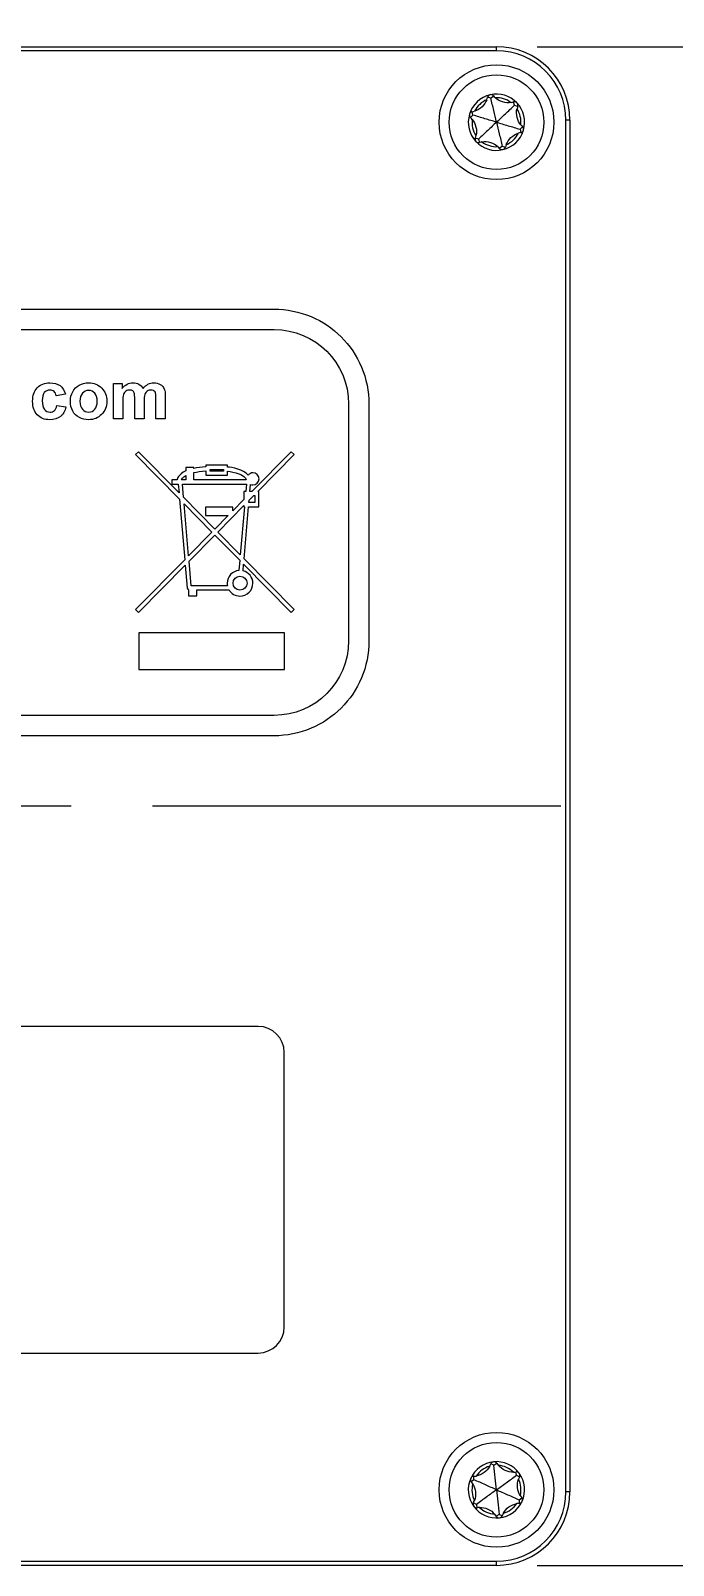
# Model space of a CAD drawing. Header units: inches. Extents: x 0.1 to 10.9, y 0 to 8.5.
# Drawn here: x 7.711 to 8.498, y 3.134 to 5.013 of the extents above; entities that cross this region are included whole.
import ezdxf

# ---------------------------------------------------------------- set-up
doc = ezdxf.new("R2010")
doc.units = ezdxf.units.IN
doc.header["$MEASUREMENT"] = 0
doc.linetypes.add('CENTERX2', pattern=[0.8, 0.5, -0.1, 0.1, -0.1])
doc.styles.add('SLDTEXTSTYLE0', font='TXT', dxfattribs={"width": 0.75})
doc.dimstyles.new('SLDDIMSTYLE0', dxfattribs={"dimtxt": 0.083333, "dimasz": 0.125, "dimexe": 0, "dimexo": 0.0625, "dimgap": 0.020833, "dimtad": 0, "dimtih": 1, "dimtoh": 1, "dimrnd": 1e-09, "dimzin": 12, "dimdsep": 46, "dimtxsty": 'SLDTEXTSTYLE0', "dimsah": 1, "dimcen": 0.09, "dimadec": 0, "dimazin": 3, "dimtfac": 1, "dimtofl": 0, "dimtmove": 0, "dimatfit": 3, "dimfxl": 1, "dimfrac": 2, "dimtolj": 1, "dimtzin": 12, "dimarcsym": 0})
doc.dimstyles.new('SLDDIMSTYLE1', dxfattribs={"dimtxt": 0.083333, "dimasz": 0.125, "dimexe": 0, "dimexo": 0.0625, "dimgap": 0.020833, "dimtad": 0, "dimtih": 1, "dimtoh": 1, "dimrnd": 1e-09, "dimdsep": 46, "dimtxsty": 'SLDTEXTSTYLE0', "dimsah": 1, "dimcen": 0.09, "dimadec": 0, "dimazin": 2, "dimtfac": 1, "dimtmove": 0, "dimatfit": 0, "dimfxl": 1, "dimfrac": 2, "dimtolj": 1, "dimtzin": 12, "dimarcsym": 0})

# ---------------------------------------------------------------- blocks, each defined once
blk = doc.blocks.new('_D_12')
at = {"color": 7, "linetype": 'Continuous', "lineweight": 18}
for p, q in [((6.6517, 4.9535), (6.6517, 5.6658)), ((8.3717, 5.0435), (8.3717, 5.6658)), ((6.6517, 5.5958), (7.1708, 5.5958)), ((7.2998, 5.5958), (7.2745, 5.5958)), ((7.2745, 5.5958), (7.2745, 5.4634)), ((7.7236, 5.5958), (7.749, 5.5958)), ((7.749, 5.5958), (7.749, 5.4634)), ((8.3717, 5.5958), (7.8526, 5.5958)), ((7.2745, 5.4634), (7.2998, 5.4634)), ((7.749, 5.4634), (7.7236, 5.4634))]:
    blk.add_line(p, q, dxfattribs=at)
for points in [[(6.6517, 5.5958), (6.7767, 5.5758), (6.7767, 5.6158)], [(8.3717, 5.5958), (8.2467, 5.6158), (8.2467, 5.5758)]]:
    blk.add_solid(points, dxfattribs=at)
at = {"color": 7, "linetype": 'Continuous', "lineweight": 18, "char_height": 0.08333, "attachment_point": 1, "style": 'SLDTEXTSTYLE0'}
for s, insert in [('1.72in', (7.359, 5.7201)), ('43.7mm', (7.2998, 5.5708))]:
    blk.add_mtext(s, dxfattribs=dict(at, insert=insert))
blk = doc.blocks.new('_D_13')
at = {"color": 7, "linetype": 'Continuous', "lineweight": 18}
for p, q in [((8.3317, 4.9935), (8.8354, 4.9935)), ((8.7654, 4.9935), (8.7654, 4.2128)), ((8.5535, 4.0635), (8.5282, 4.0635)), ((8.5282, 4.0635), (8.5282, 3.9311)), ((8.9773, 4.0635), (9.0027, 4.0635)), ((9.0027, 4.0635), (9.0027, 3.9311)), ((8.5282, 3.9311), (8.5535, 3.9311)), ((9.0027, 3.9311), (8.9773, 3.9311)), ((8.7654, 3.1335), (8.7654, 3.9142)), ((8.3317, 3.1335), (8.8354, 3.1335))]:
    blk.add_line(p, q, dxfattribs=at)
for points in [[(8.7654, 4.9935), (8.7454, 4.8685), (8.7854, 4.8685)], [(8.7654, 3.1335), (8.7854, 3.2585), (8.7454, 3.2585)]]:
    blk.add_solid(points, dxfattribs=at)
at = {"color": 7, "linetype": 'Continuous', "lineweight": 18, "char_height": 0.08333, "attachment_point": 1, "style": 'SLDTEXTSTYLE0'}
for s, insert in [('1.86in', (8.6127, 4.1879)), ('47.2mm', (8.5535, 4.0386))]:
    blk.add_mtext(s, dxfattribs=dict(at, insert=insert))
blk = doc.blocks.new('_D_14')
at = {"color": 7, "linetype": 'Continuous', "lineweight": 18}
for p, q in [((6.6517, 4.9535), (6.6517, 5.329)), ((7.5117, 4.9285), (7.5117, 5.329)), ((6.6517, 5.259), (6.4017, 5.259)), ((6.8698, 5.259), (6.8445, 5.259)), ((6.8445, 5.259), (6.8445, 5.1266)), ((7.2936, 5.259), (7.319, 5.259)), ((7.319, 5.259), (7.319, 5.1266)), ((7.5117, 5.259), (7.7617, 5.259)), ((6.8445, 5.1266), (6.8698, 5.1266)), ((7.319, 5.1266), (7.2936, 5.1266))]:
    blk.add_line(p, q, dxfattribs=at)
for points in [[(6.6517, 5.259), (6.5267, 5.279), (6.5267, 5.239)], [(7.5117, 5.259), (7.6367, 5.239), (7.6367, 5.279)]]:
    blk.add_solid(points, dxfattribs=at)
at = {"color": 7, "linetype": 'Continuous', "lineweight": 18, "char_height": 0.08333, "attachment_point": 1, "style": 'SLDTEXTSTYLE0'}
for s, insert in [('0.86in', (6.929, 5.3834)), ('21.8mm', (6.8698, 5.2341))]:
    blk.add_mtext(s, dxfattribs=dict(at, insert=insert))

msp = doc.modelspace()

# ---------------------------------------------------------------- linework, layer by layer
at = {"color": 7, "linetype": 'Continuous', "lineweight": 18}
for p, q in [((6.7417, 4.9935), (8.2817, 4.9935)), ((8.2817, 4.9885), (6.7417, 4.9885)), ((8.2817, 4.9885), (8.2817, 4.9935)), ((8.2747, 4.9306), (8.2707, 4.9315)), ((8.2747, 4.9306), (8.2779, 4.9332)), ((8.3038, 4.9219), (8.3026, 4.9258)), ((8.2527, 4.9098), (8.2498, 4.9067)), ((8.2527, 4.9098), (8.2519, 4.9138)), ((8.3038, 4.9219), (8.3077, 4.9204)), ((8.3108, 4.8923), (8.3136, 4.8953)), ((8.3108, 4.8923), (8.3115, 4.8882)), ((8.3667, 3.2235), (8.3667, 4.9035)), ((8.3717, 4.9035), (8.3667, 4.9035)), ((8.3717, 4.9035), (8.3717, 3.2235)), ((8.2596, 4.8802), (8.2557, 4.8816)), ((8.2596, 4.8802), (8.2608, 4.8763)), ((8.2887, 4.8715), (8.2855, 4.8688)), ((8.2887, 4.8715), (8.2927, 4.8705)), ((7.0197, 4.6721), (8.0093, 4.6721)), ((7.0197, 4.6471), (8.0093, 4.6471)), ((7.7537, 4.568), (7.7425, 4.566)), ((7.8125, 4.5808), (7.823, 4.5808)), ((7.8125, 4.5376), (7.8125, 4.5808)), ((7.823, 4.5808), (7.823, 4.5749)), ((7.7431, 4.5542), (7.7543, 4.5522)), ((7.8239, 4.5586), (7.8239, 4.5376)), ((7.8386, 4.5376), (7.8386, 4.5613)), ((7.85, 4.5584), (7.85, 4.5376)), ((7.8646, 4.5376), (7.8646, 4.5623)), ((7.876, 4.5652), (7.876, 4.5376)), ((8.1005, 4.5559), (8.1005, 4.2657)), ((8.1255, 4.5559), (8.1255, 4.2657)), ((7.8239, 4.5376), (7.8125, 4.5376)), ((7.85, 4.5376), (7.8386, 4.5376)), ((7.876, 4.5376), (7.8646, 4.5376)), ((7.8432, 4.4974), (7.8397, 4.4939)), ((7.8397, 4.4939), (7.8935, 4.4393)), ((7.8928, 4.4472), (7.8432, 4.4974)), ((8.0302, 4.4974), (7.9822, 4.4488)), ((7.9894, 4.4488), (8.0338, 4.4939)), ((8.0338, 4.4939), (8.0302, 4.4974)), ((7.911, 4.478), (7.9012, 4.478)), ((7.9012, 4.478), (7.9012, 4.4739)), ((7.911, 4.477), (7.911, 4.478)), ((7.9524, 4.4808), (7.9257, 4.4808)), ((7.9257, 4.4808), (7.9257, 4.4789)), ((7.9257, 4.4739), (7.9257, 4.4686)), ((7.9308, 4.4737), (7.9308, 4.4758)), ((7.9308, 4.4758), (7.9473, 4.4758)), ((7.9473, 4.4737), (7.9308, 4.4737)), ((7.9473, 4.4758), (7.9473, 4.4737)), ((7.9524, 4.4787), (7.9524, 4.4808)), ((7.9524, 4.4686), (7.9524, 4.4736)), ((7.8906, 4.4629), (7.8839, 4.4629)), ((7.8839, 4.4629), (7.8839, 4.4578)), ((7.8839, 4.4578), (7.8919, 4.4578)), ((7.8919, 4.4578), (7.8928, 4.4472)), ((7.9012, 4.4629), (7.8957, 4.4629)), ((7.8969, 4.4578), (7.9754, 4.4578)), ((7.8983, 4.4416), (7.8969, 4.4578)), ((7.9012, 4.4683), (7.9012, 4.4629)), ((7.911, 4.4629), (7.911, 4.4719)), ((7.9752, 4.4629), (7.911, 4.4629)), ((7.9257, 4.4686), (7.9524, 4.4686)), ((7.9754, 4.4578), (7.9746, 4.4488)), ((7.9797, 4.4488), (7.9804, 4.4573)), ((7.8935, 4.4393), (7.8999, 4.3652)), ((7.9367, 4.4026), (7.8983, 4.4416)), ((7.9723, 4.4388), (7.9589, 4.4251)), ((7.9746, 4.4488), (7.9723, 4.4488)), ((7.9723, 4.4488), (7.9723, 4.4388)), ((7.9785, 4.4352), (7.9787, 4.438)), ((7.9787, 4.438), (7.9843, 4.4437)), ((7.9822, 4.4488), (7.9797, 4.4488)), ((7.9843, 4.4437), (7.9855, 4.4437)), ((7.9855, 4.4437), (7.9855, 4.4352)), ((7.9906, 4.4488), (7.9894, 4.4488)), ((7.9906, 4.4301), (7.9906, 4.4488)), ((7.899, 4.4336), (7.9332, 4.399)), ((7.9045, 4.37), (7.899, 4.4336)), ((7.9589, 4.4295), (7.9252, 4.4295)), ((7.9252, 4.4295), (7.9252, 4.4191)), ((7.9252, 4.4191), (7.953, 4.4191)), ((7.953, 4.4191), (7.9367, 4.4026)), ((7.9403, 4.399), (7.9723, 4.4315)), ((7.9589, 4.4251), (7.9589, 4.4295)), ((7.973, 4.4301), (7.9679, 4.371)), ((7.9723, 4.4315), (7.9723, 4.4301)), ((7.9723, 4.4301), (7.973, 4.4301)), ((7.9726, 4.3663), (7.9781, 4.4301)), ((7.9781, 4.4301), (7.9906, 4.4301)), ((7.9855, 4.4352), (7.9785, 4.4352)), ((7.9332, 4.399), (7.9045, 4.37)), ((7.9679, 4.371), (7.9403, 4.399)), ((7.9051, 4.3633), (7.9367, 4.3954)), ((7.9367, 4.3954), (7.9673, 4.3644)), ((7.8999, 4.3652), (7.8397, 4.3041)), ((7.9077, 4.3333), (7.9051, 4.3633)), ((7.9673, 4.3644), (7.9662, 4.352)), ((8.0338, 4.3041), (7.9726, 4.3663)), ((7.8432, 4.3006), (7.9004, 4.3586)), ((7.9004, 4.3586), (7.9029, 4.3305)), ((7.9713, 4.3516), (7.972, 4.3596)), ((7.972, 4.3596), (8.0302, 4.3006)), ((7.9046, 4.3283), (7.9046, 4.3208)), ((7.9521, 4.3333), (7.9077, 4.3333)), ((7.9146, 4.3208), (7.9146, 4.3282)), ((7.9146, 4.3282), (7.9541, 4.3282)), ((7.9046, 4.3208), (7.9146, 4.3208)), ((7.8397, 4.3041), (7.8432, 4.3006)), ((8.0302, 4.3006), (8.0338, 4.3041)), ((8.0221, 4.2757), (7.8437, 4.2757)), ((7.8437, 4.2757), (7.8437, 4.2305)), ((8.0221, 4.2305), (8.0221, 4.2757)), ((7.8437, 4.2305), (8.0221, 4.2305)), ((8.0093, 4.1745), (7.0197, 4.1745)), ((8.0093, 4.1495), (7.0197, 4.1495)), ((7.9897, 3.7935), (7.0337, 3.7935)), ((8.0217, 3.4255), (8.0217, 3.7615)), ((7.0337, 3.3935), (7.9897, 3.3935)), ((8.2786, 3.2562), (8.2747, 3.2577)), ((8.2786, 3.2562), (8.2821, 3.2585)), ((8.254, 3.2384), (8.2508, 3.2358)), ((8.254, 3.2384), (8.2538, 3.2425)), ((8.3063, 3.2439), (8.3056, 3.248)), ((8.3063, 3.2439), (8.31, 3.242)), ((8.3095, 3.2137), (8.3127, 3.2163)), ((8.3717, 3.2235), (8.3667, 3.2235)), ((8.2572, 3.2082), (8.2535, 3.2101)), ((8.2572, 3.2082), (8.2578, 3.2041)), ((8.2849, 3.1958), (8.2814, 3.1936)), ((8.2849, 3.1958), (8.2888, 3.1944)), ((8.3095, 3.2137), (8.3096, 3.2095)), ((6.7417, 3.1385), (8.2817, 3.1385)), ((8.2817, 3.1335), (6.7417, 3.1335)), ((8.2817, 3.1335), (8.2817, 3.1385))]:
    msp.add_line(p, q, dxfattribs=at)
at = {"color": 7, "linetype": 'CENTERX2', "lineweight": 18}
msp.add_line((8.3605, 4.0635), (6.663, 4.0635), dxfattribs=at)
at = {"color": 7, "linetype": 'Continuous', "lineweight": 18}
for centre, radius in [((8.2817, 4.901), 0.0703), ((8.2817, 4.901), 0.058), ((8.2817, 4.901), 0.058), ((8.2817, 3.226), 0.0703), ((8.2817, 3.226), 0.058), ((8.2817, 3.226), 0.058)]:
    msp.add_circle(centre, radius, dxfattribs=at)
for centre, radius, start, end in [((8.2817, 4.9035), 0.09, 0, 90), ((8.2817, 4.9035), 0.085, 0, 90), ((8.2817, 4.901), 0.0345, 103.2956, 163.2956), ((8.2817, 4.901), 0.03, 113.4194, 153.1723), ((8.2479, 4.9369), 0.0234, 339.1149, 346.7188), ((8.2747, 4.9306), 0.00414, 103.2937, 166.7188), ((8.2817, 4.901), 0.0345, 43.2958, 103.2956), ((8.2747, 4.9306), 0.00414, 39.8729, 103.2937), ((8.2959, 4.9483), 0.0234, 219.8729, 227.4768), ((8.2817, 4.901), 0.03, 53.4194, 93.1723), ((8.2959, 4.9483), 0.0234, 279.1149, 286.7188), ((8.3038, 4.9219), 0.00414, 43.2957, 106.7188), ((8.3038, 4.9219), 0.00414, 339.8729, 43.2957), ((8.2817, 4.901), 0.0345, 343.2958, 43.2958), ((8.2817, 4.901), 0.0345, 163.2956, 223.2958), ((8.2527, 4.9098), 0.00414, 163.2937, 226.7188), ((8.2527, 4.9098), 0.00414, 99.8729, 163.2937), ((8.2338, 4.8897), 0.0234, 39.1149, 46.7188), ((8.2479, 4.9369), 0.0234, 279.8729, 287.4768), ((8.3297, 4.9124), 0.0234, 159.8729, 167.4768), ((8.2817, 4.901), 0.03, 353.4194, 33.1723), ((8.2817, 4.901), 0.03, 173.4194, 213.1723), ((8.2817, 4.901), 0.0345, 283.2958, 343.2958), ((8.2817, 4.901), 0.03, 293.4194, 333.1723), ((8.3155, 4.8652), 0.0234, 99.8729, 107.4768), ((8.3297, 4.9124), 0.0234, 219.1149, 226.7188), ((8.3108, 4.8923), 0.00414, 279.8729, 343.2958), ((8.3108, 4.8923), 0.00414, 343.2958, 46.7188), ((8.2596, 4.8802), 0.00414, 159.8729, 223.2958), ((8.2338, 4.8897), 0.0234, 339.8729, 347.4768), ((8.2817, 4.901), 0.0345, 223.2958, 283.2958), ((8.2596, 4.8802), 0.00414, 223.2958, 286.7188), ((8.2676, 4.8538), 0.0234, 99.1149, 106.7188), ((8.2817, 4.901), 0.03, 233.4194, 273.1723), ((8.2676, 4.8538), 0.0234, 39.8729, 47.4768), ((8.2887, 4.8715), 0.00414, 219.8729, 283.2958), ((8.2887, 4.8715), 0.00414, 283.2958, 346.7188), ((8.3155, 4.8652), 0.0234, 159.1149, 166.7188), ((7.9897, 3.7615), 0.032, 0, 90), ((7.9897, 3.4255), 0.032, 270, 0), ((8.2817, 3.226), 0.0345, 95.9801, 155.9801), ((8.2817, 3.226), 0.03, 106.104, 145.8568), ((8.2528, 3.2659), 0.0234, 331.7995, 339.4033), ((8.2786, 3.2562), 0.00414, 95.9783, 159.4033), ((8.2817, 3.226), 0.0345, 35.9804, 95.9801), ((8.2786, 3.2562), 0.00414, 32.5575, 95.9783), ((8.3018, 3.2711), 0.0234, 212.5575, 220.1613), ((8.2817, 3.226), 0.03, 46.104, 85.8568), ((8.2817, 3.226), 0.0345, 155.9801, 215.9804), ((8.254, 3.2384), 0.00414, 155.9783, 219.4033), ((8.254, 3.2384), 0.00414, 92.5575, 155.9783), ((8.2327, 3.2209), 0.0234, 31.7995, 39.4033), ((8.2817, 3.226), 0.03, 166.104, 205.8568), ((8.2528, 3.2659), 0.0234, 272.5575, 280.1613), ((8.3018, 3.2711), 0.0234, 271.7995, 279.4033), ((8.3063, 3.2439), 0.00414, 35.9803, 99.4033), ((8.3308, 3.2312), 0.0234, 152.5575, 160.1613), ((8.2817, 3.226), 0.03, 346.104, 25.8568), ((8.2817, 3.226), 0.0345, 335.9804, 35.9804), ((8.3063, 3.2439), 0.00414, 332.5575, 35.9803), ((8.2817, 3.2235), 0.085, 270, 0), ((8.2817, 3.2235), 0.09, 270, 0), ((8.3308, 3.2312), 0.0234, 211.7995, 219.4033), ((8.3095, 3.2137), 0.00414, 335.9804, 39.4033), ((8.2572, 3.2082), 0.00414, 152.5575, 215.9804), ((8.2327, 3.2209), 0.0234, 332.5575, 340.1613), ((8.2817, 3.226), 0.0345, 215.9804, 275.9804), ((8.2572, 3.2082), 0.00414, 215.9804, 279.4033), ((8.2617, 3.181), 0.0234, 91.7995, 99.4033), ((8.2817, 3.226), 0.03, 226.104, 265.8568), ((8.2617, 3.181), 0.0234, 32.5575, 40.1613), ((8.2817, 3.226), 0.0345, 275.9804, 335.9804), ((8.3107, 3.1861), 0.0234, 151.7995, 159.4033), ((8.2817, 3.226), 0.03, 286.104, 325.8568), ((8.3107, 3.1861), 0.0234, 92.5575, 100.1613), ((8.3095, 3.2137), 0.00414, 272.5575, 335.9804), ((8.2849, 3.1958), 0.00414, 212.5575, 275.9804), ((8.2849, 3.1958), 0.00414, 275.9804, 339.4033)]:
    msp.add_arc(centre, radius, start, end, dxfattribs=at)
for points, knots in [([(8.2698, 4.9286), (8.2686, 4.9254), (8.2666, 4.9224), (8.2614, 4.9174), (8.2582, 4.9156), (8.255, 4.9146)], [0, 0, 0, 0, 0.5, 0.5, 1, 1, 1, 1]), ([(8.2817, 4.901), (8.2806, 4.9058), (8.2795, 4.9106), (8.2772, 4.9203), (8.276, 4.9253), (8.2747, 4.9306)], [0, 0, 0, 0, 0.5, 0.5, 1, 1, 1, 1]), ([(8.2996, 4.9251), (8.2963, 4.9246), (8.2927, 4.9248), (8.2857, 4.9269), (8.2826, 4.9287), (8.2801, 4.931)], [0, 0, 0, 0, 0.5, 0.5, 1, 1, 1, 1]), ([(8.2817, 4.901), (8.2771, 4.9024), (8.2723, 4.9039), (8.2627, 4.9067), (8.2578, 4.9082), (8.2527, 4.9098)], [0, 0, 0, 0, 0.5, 0.5, 1, 1, 1, 1]), ([(8.2817, 4.901), (8.2853, 4.9044), (8.2889, 4.9078), (8.2962, 4.9146), (8.2999, 4.9181), (8.3038, 4.9219)], [0, 0, 0, 0, 0.5, 0.5, 1, 1, 1, 1]), ([(8.3115, 4.8976), (8.3094, 4.9002), (8.3078, 4.9034), (8.3061, 4.9105), (8.3061, 4.9142), (8.3068, 4.9175)], [0, 0, 0, 0, 0.5, 0.5, 1, 1, 1, 1]), ([(8.2519, 4.9045), (8.2541, 4.9019), (8.2557, 4.8986), (8.2574, 4.8916), (8.2574, 4.8879), (8.2566, 4.8846)], [0, 0, 0, 0, 0.5, 0.5, 1, 1, 1, 1]), ([(8.2817, 4.901), (8.2782, 4.8977), (8.2746, 4.8943), (8.2673, 4.8874), (8.2636, 4.8839), (8.2596, 4.8802)], [0, 0, 0, 0, 0.5, 0.5, 1, 1, 1, 1]), ([(8.2817, 4.901), (8.2864, 4.8996), (8.2911, 4.8982), (8.3007, 4.8953), (8.3056, 4.8939), (8.3108, 4.8923)], [0, 0, 0, 0, 0.5, 0.5, 1, 1, 1, 1]), ([(8.2817, 4.901), (8.2829, 4.8963), (8.284, 4.8915), (8.2863, 4.8817), (8.2875, 4.8768), (8.2887, 4.8715)], [0, 0, 0, 0, 0.5, 0.5, 1, 1, 1, 1]), ([(8.2937, 4.8735), (8.2949, 4.8767), (8.2968, 4.8797), (8.3021, 4.8847), (8.3053, 4.8865), (8.3085, 4.8875)], [0, 0, 0, 0, 0.5, 0.5, 1, 1, 1, 1]), ([(8.2639, 4.8769), (8.2672, 4.8775), (8.2708, 4.8773), (8.2778, 4.8752), (8.2809, 4.8734), (8.2834, 4.8711)], [0, 0, 0, 0, 0.5, 0.5, 1, 1, 1, 1]), ([(7.7705, 4.579), (7.774, 4.5809), (7.7778, 4.5818), (7.782, 4.5818), (7.7886, 4.5818), (7.7939, 4.5797), (7.7981, 4.5754), (7.8023, 4.5712), (7.8044, 4.5658), (7.8044, 4.5593), (7.8044, 4.5528), (7.8023, 4.5474), (7.798, 4.5431)], [2, 2, 2, 2, 3, 3, 3, 4, 4, 4, 5, 5, 5, 6, 6, 6, 6]), ([(7.7715, 4.5592), (7.7715, 4.5549), (7.7725, 4.5516), (7.7745, 4.5494), (7.7766, 4.5471), (7.7791, 4.5459), (7.7821, 4.5459), (7.7851, 4.5459), (7.7876, 4.5471), (7.7896, 4.5494), (7.7916, 4.5516), (7.7926, 4.5549), (7.7926, 4.5593), (7.7926, 4.5635), (7.7916, 4.5668), (7.7896, 4.5691)], [0, 0, 0, 0, 1, 1, 1, 2, 2, 2, 3, 3, 3, 4, 4, 4, 5, 5, 5, 5]), ([(7.7896, 4.5691), (7.7876, 4.5713), (7.7851, 4.5725), (7.7821, 4.5725), (7.7791, 4.5725), (7.7766, 4.5713), (7.7745, 4.5691)], [5, 5, 5, 5, 6, 6, 6, 7, 7, 7, 7]), ([(7.798, 4.5431), (7.7938, 4.5388), (7.7885, 4.5366), (7.7821, 4.5366), (7.7781, 4.5366), (7.7744, 4.5375), (7.7708, 4.5393), (7.7672, 4.5411), (7.7644, 4.5437), (7.7626, 4.5472)], [6, 6, 6, 6, 7, 7, 7, 8, 8, 8, 9, 9, 9, 9]), ([(7.959, 4.3363), (7.959, 4.341), (7.9628, 4.3449), (7.9675, 4.3449), (7.9722, 4.3449), (7.9761, 4.341), (7.9761, 4.3363)], [2, 2, 2, 2, 3, 3, 3, 4, 4, 4, 4]), ([(7.9761, 4.3363), (7.9761, 4.3316), (7.9722, 4.3279), (7.9675, 4.3279), (7.9628, 4.3279), (7.959, 4.3316), (7.959, 4.3363)], [0, 0, 0, 0, 1, 1, 1, 2, 2, 2, 2]), ([(8.2734, 3.2549), (8.2718, 3.2519), (8.2695, 3.2491), (8.2636, 3.2449), (8.2602, 3.2435), (8.2569, 3.2429)], [0, 0, 0, 0, 0.5, 0.5, 1, 1, 1, 1]), ([(8.2817, 3.226), (8.2812, 3.2309), (8.2807, 3.2358), (8.2797, 3.2458), (8.2791, 3.2508), (8.2786, 3.2562)], [0, 0, 0, 0, 0.5, 0.5, 1, 1, 1, 1]), ([(8.3025, 3.2477), (8.2992, 3.2475), (8.2956, 3.2482), (8.289, 3.2511), (8.2861, 3.2534), (8.2839, 3.256)], [0, 0, 0, 0, 0.5, 0.5, 1, 1, 1, 1]), ([(8.2526, 3.2332), (8.2544, 3.2304), (8.2556, 3.227), (8.2564, 3.2198), (8.2559, 3.2161), (8.2547, 3.213)], [0, 0, 0, 0, 0.5, 0.5, 1, 1, 1, 1]), ([(8.2817, 3.226), (8.2773, 3.228), (8.2728, 3.23), (8.2636, 3.2341), (8.259, 3.2362), (8.254, 3.2384)], [0, 0, 0, 0, 0.5, 0.5, 1, 1, 1, 1]), ([(8.2817, 3.226), (8.2857, 3.2289), (8.2897, 3.2318), (8.2978, 3.2377), (8.3019, 3.2407), (8.3063, 3.2439)], [0, 0, 0, 0, 0.5, 0.5, 1, 1, 1, 1]), ([(8.3109, 3.2188), (8.3091, 3.2217), (8.3078, 3.2251), (8.3071, 3.2323), (8.3076, 3.2359), (8.3087, 3.2391)], [0, 0, 0, 0, 0.5, 0.5, 1, 1, 1, 1]), ([(8.2817, 3.226), (8.2778, 3.2232), (8.2738, 3.2203), (8.2657, 3.2144), (8.2615, 3.2114), (8.2572, 3.2082)], [0, 0, 0, 0, 0.5, 0.5, 1, 1, 1, 1]), ([(8.2817, 3.226), (8.2862, 3.224), (8.2907, 3.222), (8.2998, 3.218), (8.3045, 3.2159), (8.3095, 3.2137)], [0, 0, 0, 0, 0.5, 0.5, 1, 1, 1, 1]), ([(8.2817, 3.226), (8.2822, 3.2212), (8.2828, 3.2163), (8.2838, 3.2063), (8.2843, 3.2012), (8.2849, 3.1958)], [0, 0, 0, 0, 0.5, 0.5, 1, 1, 1, 1]), ([(8.2609, 3.2044), (8.2643, 3.2045), (8.2679, 3.2039), (8.2745, 3.2009), (8.2774, 3.1987), (8.2796, 3.1961)], [0, 0, 0, 0, 0.5, 0.5, 1, 1, 1, 1]), ([(8.2901, 3.1972), (8.2916, 3.2002), (8.294, 3.203), (8.2999, 3.2072), (8.3032, 3.2086), (8.3066, 3.2092)], [0, 0, 0, 0, 0.5, 0.5, 1, 1, 1, 1])]:
    msp.add_open_spline(points, degree=3, knots=knots, dxfattribs=at)
for points in [[(8.0093, 4.6721), (8.0247, 4.6721), (8.0562, 4.6656), (8.0934, 4.64), (8.119, 4.6028), (8.1255, 4.5713), (8.1255, 4.5559)], [(8.0093, 4.6471), (8.0597, 4.6471), (8.1005, 4.6063), (8.1005, 4.5559)], [(7.7135, 4.5592), (7.7135, 4.5663), (7.7154, 4.5718), (7.7192, 4.5758)], [(7.7192, 4.5758), (7.723, 4.5798), (7.7281, 4.5818), (7.7345, 4.5818)], [(7.7278, 4.5699), (7.7262, 4.5679), (7.7253, 4.5646), (7.7253, 4.56)], [(7.7347, 4.5728), (7.7318, 4.5728), (7.7295, 4.5718), (7.7278, 4.5699)], [(7.7345, 4.5818), (7.7398, 4.5818), (7.7439, 4.5806), (7.7471, 4.5784)], [(7.7399, 4.5711), (7.7385, 4.5722), (7.7368, 4.5728), (7.7347, 4.5728)], [(7.7425, 4.566), (7.7421, 4.5683), (7.7412, 4.5699), (7.7399, 4.5711)], [(7.7471, 4.5784), (7.7502, 4.5761), (7.7524, 4.5727), (7.7537, 4.568)], [(7.7598, 4.5598), (7.7598, 4.5636), (7.7607, 4.5673), (7.7626, 4.5708)], [(7.7626, 4.5708), (7.7644, 4.5744), (7.7671, 4.5771), (7.7705, 4.579)], [(7.7745, 4.5691), (7.7725, 4.5668), (7.7715, 4.5635), (7.7715, 4.5592)], [(7.823, 4.5749), (7.8268, 4.5795), (7.8313, 4.5818), (7.8365, 4.5818)], [(7.8248, 4.5675), (7.8242, 4.5657), (7.8239, 4.5627), (7.8239, 4.5586)], [(7.8278, 4.5716), (7.8264, 4.5707), (7.8254, 4.5693), (7.8248, 4.5675)], [(7.8326, 4.573), (7.8308, 4.573), (7.8293, 4.5726), (7.8278, 4.5716)], [(7.8361, 4.5721), (7.8352, 4.5727), (7.8341, 4.573), (7.8326, 4.573)], [(7.838, 4.5694), (7.8376, 4.5706), (7.8369, 4.5715), (7.8361, 4.5721)], [(7.8365, 4.5818), (7.8392, 4.5818), (7.8416, 4.5812), (7.8437, 4.5801)], [(7.8386, 4.5613), (7.8386, 4.5655), (7.8384, 4.5682), (7.838, 4.5694)], [(7.8437, 4.5801), (7.8457, 4.5789), (7.8474, 4.5772), (7.8487, 4.5749)], [(7.8487, 4.5749), (7.8506, 4.5772), (7.8526, 4.5789), (7.8548, 4.5801)], [(7.854, 4.5716), (7.8526, 4.5706), (7.8516, 4.5692), (7.851, 4.5673)], [(7.8585, 4.573), (7.8569, 4.573), (7.8554, 4.5726), (7.854, 4.5716)], [(7.8548, 4.5801), (7.857, 4.5812), (7.8594, 4.5818), (7.8619, 4.5818)], [(7.8634, 4.5706), (7.8623, 4.5722), (7.8607, 4.573), (7.8585, 4.573)], [(7.8619, 4.5818), (7.865, 4.5818), (7.8677, 4.5811), (7.8699, 4.5799)], [(7.8646, 4.5623), (7.8646, 4.5666), (7.8642, 4.5694), (7.8634, 4.5706)], [(7.8699, 4.5799), (7.8721, 4.5786), (7.8738, 4.5767), (7.8748, 4.5742)], [(7.8748, 4.5742), (7.8756, 4.5723), (7.876, 4.5694), (7.876, 4.5652)], [(7.7192, 4.5426), (7.7154, 4.5466), (7.7135, 4.5521), (7.7135, 4.5592)], [(7.7253, 4.56), (7.7253, 4.5549), (7.7262, 4.5512), (7.7279, 4.5491)], [(7.7279, 4.5491), (7.7296, 4.547), (7.7319, 4.5459), (7.7348, 4.5459)], [(7.7402, 4.5478), (7.7415, 4.549), (7.7425, 4.5511), (7.7431, 4.5542)], [(7.7543, 4.5522), (7.7532, 4.5471), (7.7509, 4.5432), (7.7476, 4.5406)], [(7.7626, 4.5472), (7.7607, 4.5506), (7.7598, 4.5549), (7.7598, 4.5598)], [(7.851, 4.5673), (7.8503, 4.5654), (7.85, 4.5624), (7.85, 4.5584)], [(7.7343, 4.5366), (7.728, 4.5366), (7.7229, 4.5386), (7.7192, 4.5426)], [(7.7476, 4.5406), (7.7443, 4.5379), (7.7399, 4.5366), (7.7343, 4.5366)], [(7.7348, 4.5459), (7.737, 4.5459), (7.7388, 4.5466), (7.7402, 4.5478)], [(7.9012, 4.4739), (7.8916, 4.4696), (7.8907, 4.4641), (7.8906, 4.4629)], [(7.9257, 4.4789), (7.9199, 4.4786), (7.9151, 4.4779), (7.911, 4.477)], [(7.911, 4.4719), (7.9149, 4.4728), (7.9197, 4.4735), (7.9257, 4.4739)], [(7.9777, 4.4689), (7.9718, 4.4759), (7.9575, 4.4781), (7.9524, 4.4787)], [(7.9524, 4.4736), (7.9597, 4.4727), (7.974, 4.4695), (7.9752, 4.4629)], [(7.8957, 4.4629), (7.8961, 4.4638), (7.8972, 4.466), (7.9012, 4.4683)], [(7.9834, 4.4716), (7.9811, 4.4716), (7.979, 4.4705), (7.9777, 4.4689)], [(7.9804, 4.4573), (7.9813, 4.4569), (7.9823, 4.4567), (7.9834, 4.4567)], [(7.9908, 4.4641), (7.9908, 4.4683), (7.9875, 4.4716), (7.9834, 4.4716)], [(7.9834, 4.4567), (7.9875, 4.4567), (7.9908, 4.46), (7.9908, 4.4641)], [(7.9662, 4.352), (7.9582, 4.3513), (7.9518, 4.3446), (7.9518, 4.3363)], [(7.9833, 4.3363), (7.9833, 4.3437), (7.9781, 4.3499), (7.9713, 4.3516)], [(7.9029, 4.3305), (7.903, 4.3295), (7.9037, 4.3286), (7.9046, 4.3283)], [(7.9518, 4.3363), (7.9518, 4.3353), (7.9519, 4.3343), (7.9521, 4.3333)], [(7.9541, 4.3282), (7.9568, 4.3236), (7.9618, 4.3206), (7.9675, 4.3206)], [(7.9675, 4.3206), (7.9762, 4.3206), (7.9833, 4.3277), (7.9833, 4.3363)], [(8.1255, 4.2657), (8.1255, 4.2503), (8.119, 4.2187), (8.0934, 4.1816), (8.0562, 4.156), (8.0247, 4.1495), (8.0093, 4.1495)], [(8.1005, 4.2657), (8.1005, 4.2153), (8.0597, 4.1745), (8.0093, 4.1745)]]:
    msp.add_open_spline(points, degree=3, dxfattribs=at)

# ---------------------------------------------------------------- dimensions: what is measured, and where the dimension line sits
for base, p1, p2, dimstyle, picture, middle in [((8.3717, 5.5958), (6.6517, 4.9035), (8.3717, 4.9035), 'SLDDIMSTYLE0', '_D_12', (7.5117, 5.5958)), ((6.6517, 5.259), (7.5117, 4.8785), (6.6517, 4.9035), 'SLDDIMSTYLE1', '_D_14', (7.0817, 5.259))]:
    dim = msp.add_linear_dim(base=base, p1=p1, p2=p2, dimstyle=dimstyle, dxfattribs=at)
    dim.commit()
    dim.dimension.update_dxf_attribs({"geometry": picture, "text_midpoint": middle, "dimtype": 160})
dim = msp.add_linear_dim(base=(8.7654, 3.1335), p1=(8.2817, 4.9935), p2=(8.2817, 3.1335), angle=90, dimstyle='SLDDIMSTYLE0', dxfattribs=at)
dim.commit()
dim.dimension.update_dxf_attribs({"geometry": '_D_13', "text_midpoint": (8.7654, 4.0635), "dimtype": 160})

doc.saveas('drawing.dxf')
